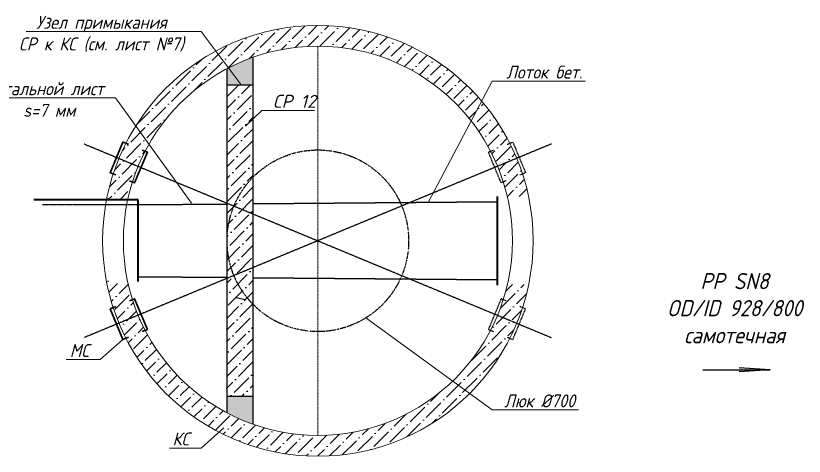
# Model space of a CAD drawing. Header units: millimetres. Extents: x 41097286 to 43803126, y 21258419 to 22595975.
# Drawn here: x 42893452 to 42954253, y 22043296 to 22077242 of the extents above; entities that cross this region are included whole.
import ezdxf
from ezdxf import colors
from ezdxf.entities.mleader import LeaderData, LeaderLine
from ezdxf.math import Vec2, Vec3

# ---------------------------------------------------------------- set-up
doc = ezdxf.new("R2010")
doc.units = ezdxf.units.MM
doc.linetypes.add('ACAD_ISO10W100', pattern=[18.5, 12, -3, 0.5, -3])
doc.linetypes.add('DASHED', pattern=[0.75, 0.5, -0.25])
doc.layers.add('ВК_К1_текст', color=34, linetype='Continuous')
doc.styles.add('note', font='isocpeur.ttf', dxfattribs={"width": 0.9, "oblique": 15})

# ---------------------------------------------------------------- blocks, each defined once
blk = doc.blocks.new('_None')

msp = doc.modelspace()

# ---------------------------------------------------------------- hatches: boundary and pattern name
at = {"lineweight": 5, "transparency": 33554541}
h = msp.add_hatch(dxfattribs=at)
h.set_pattern_fill('ANSI36', color=256, scale=200)
h.set_pattern_definition([(45, (-809286270.9338678, -416623398.0526201), (336.7596045400934, 1234.785216647009), [1587.5, -317.5, 0, -317.5])])
edge = h.paths.add_edge_path()
edge.add_line((42931360.64296869, 22063290.63171667), (42932998.91339146, 22063290.56177711))
edge.add_arc((42916748.72556578, 22059900.66566814), 16599.99999998439, 11.78329275866131, 169.0612778381827)
edge.add_line((42900450.33607481, 22063050.66566811), (42902083.20477723, 22063050.66566811))
edge.add_arc((42916748.72556579, 22059900.66566814), 14999.99999998764, 13.061555589520083, 167.8776477553317, ccw=False)
edge = h.paths.add_edge_path()
edge.add_line((42932994.70660725, 22056490.66566811), (42931355.9806125, 22056490.66566811))
edge.add_arc((42916748.72556579, 22059900.66566809), 14999.99999998226, 192.1223522446961, 346.85987540329023, ccw=False)
edge.add_line((42902083.20477723, 22056750.66566811), (42900450.33607481, 22056750.66566811))
edge.add_arc((42916748.72556579, 22059900.6656681), 16599.99999998544, 190.9387221618629, 348.1458147022866)
h = msp.add_hatch(color=256)
h.dxf.hatch_style = 1
h.paths.add_polyline_path([(42911748.72556566, 22071900.66566811), (42911748.72556566, 22074042.8012918, 0.036436414853509), (42909748.72556578, 22073167.16482953), (42909748.72556578, 22071900.66566811)])
h.paths.add_polyline_path([(42911748.72556566, 22047900.66566811), (42909748.72556566, 22047900.66566811), (42909748.72556566, 22046634.16650675, 0.03643641485632079), (42911748.72556566, 22045758.53004442)])
h = msp.add_hatch()
h.set_pattern_fill('ANSI36', color=256, scale=200)
h.set_pattern_definition([(45, (-809204885.0119914, -416763254.1112443), (336.7596045400934, 1234.785216647009), [1587.5, -317.5, 0, -317.5])])
h.paths.add_polyline_path([(42911748.72556566, 22071900.66566811), (42909748.72556578, 22071900.66566811), (42909748.72556578, 22059900.66566811), (42911748.72556566, 22059900.66566811)])
h.paths.add_polyline_path([(42911748.72556566, 22059900.66566811), (42909748.72556578, 22059900.66566811), (42909748.72556566, 22047900.66566811), (42911748.72556566, 22047900.66566811)])
h = msp.add_hatch()
h.set_pattern_fill('ANSI31', color=256, scale=1.066666666666667)
h.set_pattern_definition([(44.99999999999999, (41522198.22125651, 17061281.69290454), (-0.09428090415820634, 0.09428090415820635), [])])
h.paths.add_polyline_path([(42951630.7892914, 22049952.63659645), (42949224.86268546, 22049952.63659645), (42949224.86268546, 22049808.52558441)])
h.paths.add_polyline_path([(42949224.86268546, 22050096.74760849), (42949224.86268546, 22049952.63659645), (42951630.7892914, 22049952.63659645)])

# ---------------------------------------------------------------- linework, layer by layer
at = {"color": 1, "linetype": 'ACAD_ISO10W100', "lineweight": 5, "ltscale": 0.02}
msp.add_line((42916748.72556578, 22074900.66566811), (42916748.72556578, 22044900.66566811), dxfattribs=at)
for p, q in [((42911748.72556566, 22045758.53004442), (42911748.72556566, 22074042.8012918)), ((42909748.72556566, 22046634.16650675), (42909748.72556578, 22073167.16482953)), ((42911748.72556578, 22071900.66566811), (42909748.72556578, 22071900.66566811)), ((42946446.33517899, 22049952.63659645), (42951630.7892914, 22049952.63659645)), ((42951630.7892914, 22049952.63659645), (42949224.86268546, 22050096.74760849)), ((42951630.7892914, 22049952.63659645), (42949224.86268546, 22049808.52558441)), ((42911748.72556578, 22047900.66566811), (42909748.72556578, 22047900.66566811))]:
    msp.add_line(p, q)
at = {"color": 8, "linetype": 'ACAD_ISO10W100', "ltscale": 0.01}
for p, q in [((42898733.07468174, 22067362.99259923), (42934764.37644993, 22052438.33873699)), ((42934764.37644993, 22067362.99259923), (42898733.07468174, 22052438.33873699))]:
    msp.add_line(p, q, dxfattribs=at)
at = {"lineweight": 40}
for p, q in [((42902878.0090736, 22063050.66566811), (42894855.59928988, 22063050.66566811)), ((42902878.0090736, 22056750.66566811), (42902878.0090736, 22063050.66566811)), ((42930565.36136425, 22063310.66566811), (42930565.36136425, 22056490.66566811))]:
    msp.add_line(p, q, dxfattribs=at)
at = {"lineweight": 30}
for p, q in [((42902878.0090736, 22062680.66566799), (42909748.72556571, 22062732.77792665)), ((42911748.72556566, 22062747.94730781), (42930565.36136425, 22062890.66566811)), ((42902878.0090736, 22057120.66566811), (42909748.72556569, 22057063.59033723)), ((42911748.72556566, 22057046.97625311), (42930565.36136425, 22056890.66566811))]:
    msp.add_line(p, q, dxfattribs=at)
at = {"linetype": 'DASHED', "ltscale": 0.1}
msp.add_line((42902878.0090736, 22062680.66566799), (42895502.62373792, 22062680.66566811), dxfattribs=at)
at = {"lineweight": 30}
for points in [[(42902142.24877523, 22067335.2966799), (42901714.27197157, 22067512.57047639), (42900735.3319702, 22065149.20024828), (42901163.30877386, 22064971.92645178)], [(42902226.32868026, 22064531.60918949), (42902619.9782394, 22064368.55420319), (42903598.91824089, 22066731.92443148), (42903205.26868163, 22066894.9794176)], [(42902226.32868026, 22055269.72214667), (42902619.9782394, 22055432.77713297), (42903598.91824089, 22053069.40690474), (42903205.26868163, 22052906.35191856)], [(42902142.24877523, 22052466.03465633), (42901714.27197157, 22052288.76085983), (42900735.3319702, 22054652.13108794), (42901163.30877386, 22054829.40488444)]]:
    msp.add_lwpolyline(points, dxfattribs=at)
at = {"linetype": 'DASHED', "ltscale": 100}
for points in [[(42931355.20235644, 22067335.2966799), (42931783.1791601, 22067512.57047639), (42932762.11916147, 22065149.20024828), (42932334.14235793, 22064971.92645178)], [(42931271.12245141, 22064531.60918949), (42930877.47289227, 22064368.55420319), (42929898.5328909, 22066731.92443148), (42930292.18245004, 22066894.9794176)], [(42931271.12245141, 22055269.72214667), (42930877.47289227, 22055432.77713297), (42929898.5328909, 22053069.40690474), (42930292.18245004, 22052906.35191856)], [(42931355.20235644, 22052466.03465633), (42931783.1791601, 22052288.76085983), (42932762.11916147, 22054652.13108794), (42932334.14235793, 22054829.40488444)]]:
    msp.add_lwpolyline(points, dxfattribs=at)
msp.add_lwpolyline([(42910421.38884102, 22055520.88084648), (42911162.28638981, 22055363.75278322)])
at = {"lineweight": 5}
for radius in [16600, 15000]:
    msp.add_circle((42916748.72556578, 22059900.66566811), radius, dxfattribs=at)
at = {"color": 8, "linetype": 'ACAD_ISO10W100', "ltscale": 0.01}
msp.add_circle((42916748.72556578, 22059900.66566811), 7000, dxfattribs=at)

# ---------------------------------------------------------------- texts
at = {"insert": (42948881.1456783, 22054707.1705642), "char_height": 1250, "width": 11452.41738706827, "attachment_point": 5, "style": 'note'}
msp.add_mtext('PP SN8\\POD/ID 928/800\\Pсамотечная', dxfattribs=at)

# ---------------------------------------------------------------- leaders
at = {"layer": 'ВК_К1_текст', "color": 0, "linetype": 'Continuous', "lineweight": 5}
ml = msp.add_multileader_mtext('Standard', dxfattribs=at)
ml.set_content('Узел примыкания\\PСР к КС (см. лист №7)', style='note')
ml.set_leader_properties(lineweight=15)
ml.set_arrow_properties(name='NONE')
ml.build(insert=Vec2(0, 0))
ml.multileader.update_dxf_attribs({"text_left_attachment_type": 6, "text_right_attachment_type": 6, "dogleg_length": 0.1, "arrow_head_size": 1000, "scale": 20})
ctx = ml.context
ctx.base_point, ctx.scale, ctx.char_height, ctx.arrow_head_size, ctx.landing_gap_size, ctx.plane_origin = Vec3(42892413.56976337, 22076038.92686508), 20, 1000, 1000, 800, Vec3(42870160.66751574, 21505222.66451613)
ctx.left_attachment, ctx.right_attachment, ctx.text_align_type = 6, 6, 1
notes = []
notes.append((ctx, [(1, (1, 1, 0), (42907746.32842742, 22076038.92686508), (-1, 0), 40, [(0, [(42910822.14060663, 22071908.8915113)], 0, [])])]))
ctx.mtext.insert, ctx.mtext.alignment, ctx.mtext.flow_direction = Vec3(42900059.94909539, 22077238.92686508), 2, 5
ml = msp.add_multileader_mtext('Standard', dxfattribs=at)
ml.set_content('Лоток бет.', style='note')
ml.set_leader_properties(lineweight=15)
ml.set_arrow_properties(name='NONE')
ml.build(insert=Vec2(0, 0))
ml.multileader.update_dxf_attribs({"text_left_attachment_type": 6, "text_right_attachment_type": 6, "dogleg_length": 0.1, "arrow_head_size": 1000, "scale": 20})
ctx = ml.context
ctx.base_point, ctx.scale, ctx.char_height, ctx.arrow_head_size, ctx.landing_gap_size, ctx.plane_origin = Vec3(42930193.88164388, 22072201.29139778), 20, 1000, 1000, 800, Vec3(42895776.16992463, 21501385.02904877)
ctx.left_attachment, ctx.right_attachment, ctx.text_align_type = 6, 6, 1
notes.append((ctx, [(0, (1, 1, 0), (42930191.88164388, 22072201.29139778), (1, 0), 2, [(0, [(42925250.91511833, 22062850.35723773)], 0, [])])]))
ctx.mtext.insert, ctx.mtext.alignment, ctx.mtext.flow_direction = Vec3(42934207.95242953, 22073401.29139778), 2, 5
ml = msp.add_multileader_mtext('Standard', dxfattribs=at)
ml.set_content('Стальной лист\\Ps=7 мм', style='note')
ml.set_leader_properties(lineweight=15)
ml.set_arrow_properties(name='NONE')
ml.build(insert=Vec2(0, 0))
ml.multileader.update_dxf_attribs({"text_left_attachment_type": 6, "text_right_attachment_type": 6, "dogleg_length": 0.1, "arrow_head_size": 1000, "scale": 20})
ctx = ml.context
ctx.base_point, ctx.scale, ctx.char_height, ctx.arrow_head_size, ctx.landing_gap_size, ctx.plane_origin = Vec3(42890963.25832184, 22070920.04277251), 20, 1000, 1000, 800, Vec3(42866354.32415162, 21496107.84900002)
ctx.left_attachment, ctx.right_attachment, ctx.text_align_type = 6, 6, 1
notes.append((ctx, [(1, (1, 1, 0), (42901151.20751427, 22070920.04277251), (-1, 0), 40, [(0, [(42907015.79724251, 22062794.07599525)], 0, [])])]))
ctx.mtext.insert, ctx.mtext.alignment, ctx.mtext.flow_direction = Vec3(42896037.23291813, 22072120.04277251), 2, 5
ml = msp.add_multileader_mtext('Standard', dxfattribs=at)
ml.set_content('{\\fISOCPEUR|b0|i1|c204|p34;\\Q0;\\W1;СР 12}', style='note')
ml.set_leader_properties(lineweight=15)
ml.set_arrow_properties(name='NONE')
ml.build(insert=Vec2(0, 0))
ml.multileader.update_dxf_attribs({"text_left_attachment_type": 6, "text_right_attachment_type": 6, "dogleg_length": 0.1, "arrow_head_size": 1000, "scale": 20})
ctx = ml.context
ctx.base_point, ctx.scale, ctx.char_height, ctx.arrow_head_size, ctx.landing_gap_size, ctx.plane_origin = Vec3(42912461.84036373, 22069950.03360407), 20, 1000, 1000, 800, Vec3(42887976.24837278, 21498202.52729235)
ctx.left_attachment, ctx.right_attachment, ctx.text_align_type = 6, 6, 1
notes.append((ctx, [(0, (1, 1, 0), (42912421.84036373, 22069950.03360407), (1, 0), 40, [(0, [(42911156.7036172, 22068740.48508201)], 0, [])])]))
ctx.mtext.insert, ctx.mtext.alignment, ctx.mtext.flow_direction = Vec3(42914939.1130911, 22071150.03360407), 2, 5
ml = msp.add_multileader_mtext('Standard', dxfattribs=at)
ml.set_content('Люк %%C700', style='note')
ml.set_leader_properties(lineweight=15)
ml.set_arrow_properties(name='NONE')
ml.build(insert=Vec2(0, 0))
ml.multileader.update_dxf_attribs({"text_left_attachment_type": 6, "text_right_attachment_type": 6, "dogleg_length": 0.1, "arrow_head_size": 1000, "scale": 20})
ctx = ml.context
ctx.base_point, ctx.scale, ctx.char_height, ctx.arrow_head_size, ctx.landing_gap_size, ctx.plane_origin = Vec3(42930193.88164388, 22046860.26261738), 20, 1000, 1000, 800, Vec3(42895776.16992463, 21476044.00026837)
ctx.left_attachment, ctx.right_attachment, ctx.text_align_type = 6, 6, 1
notes.append((ctx, [(0, (1, 1, 0), (42930191.88164388, 22046860.26261738), (1, 0), 2, [(0, [(42920452.30410038, 22053960.67357737)], 0, [])])]))
ctx.mtext.insert, ctx.mtext.alignment, ctx.mtext.flow_direction = Vec3(42933849.33083631, 22048060.26261738), 2, 5
ml = msp.add_multileader_mtext('Standard', dxfattribs=at)
ml.set_content('МС', style='note')
ml.set_leader_properties(lineweight=15)
ml.set_arrow_properties(name='NONE')
ml.build(insert=Vec2(0, 0))
ml.multileader.update_dxf_attribs({"text_left_attachment_type": 6, "text_right_attachment_type": 6, "dogleg_length": 0.1, "arrow_head_size": 1000, "scale": 20})
ctx = ml.context
ctx.base_point, ctx.scale, ctx.char_height, ctx.arrow_head_size, ctx.landing_gap_size, ctx.plane_origin = Vec3(42896799.63852771, 22050742.07609306), 20, 1000, 1000, 800, Vec3(42862381.92680846, 21479925.81374405)
ctx.left_attachment, ctx.right_attachment, ctx.text_align_type = 6, 6, 1
notes.append((ctx, [(1, (1, 1, 0), (42899967.58772014, 22050742.07609306), (-1, 0), 40, [(0, [(42901714.27197157, 22052288.76085983)], 0, [])])]))
ctx.mtext.insert, ctx.mtext.alignment, ctx.mtext.flow_direction = Vec3(42898363.613124, 22051942.07609306), 2, 5
ml = msp.add_multileader_mtext('Standard', dxfattribs=at)
ml.set_content('КС', style='note')
ml.set_leader_properties(lineweight=15)
ml.set_arrow_properties(name='NONE')
ml.build(insert=Vec2(0, 0))
ml.multileader.update_dxf_attribs({"text_left_attachment_type": 6, "text_right_attachment_type": 6, "dogleg_length": 0.1, "arrow_head_size": 1000, "scale": 20})
ctx = ml.context
ctx.base_point, ctx.scale, ctx.char_height, ctx.arrow_head_size, ctx.landing_gap_size, ctx.plane_origin = Vec3(42904668.37923498, 22043925.81259064), 20, 1000, 1000, 800, Vec3(42870160.66751574, 21473109.55024169)
ctx.left_attachment, ctx.right_attachment, ctx.text_align_type = 6, 6, 1
notes.append((ctx, [(1, (1, 1, 0), (42907746.32842742, 22043925.81259064), (-1, 0), 40, [(0, [(42909493.01267873, 22045472.49735741)], 0, [])])]))
ctx.mtext.insert, ctx.mtext.alignment, ctx.mtext.flow_direction = Vec3(42906187.35383128, 22045125.81259064), 2, 5
for ctx, leaders in notes:
    for number, flags, end, landing, length, lines in leaders:
        leader = LeaderData()
        leader.index, (leader.has_last_leader_line, leader.has_dogleg_vector, leader.attachment_direction) = number, flags
        leader.last_leader_point, leader.dogleg_vector, leader.dogleg_length = Vec3(end), Vec3(landing), length
        for number, points, colour, breaks in lines:
            line = LeaderLine()
            line.index, line.vertices, line.color, line.breaks = number, Vec3.list(points), colors.encode_raw_color(colour), breaks
            leader.lines.append(line)
        ctx.leaders.append(leader)

doc.saveas('drawing.dxf')
